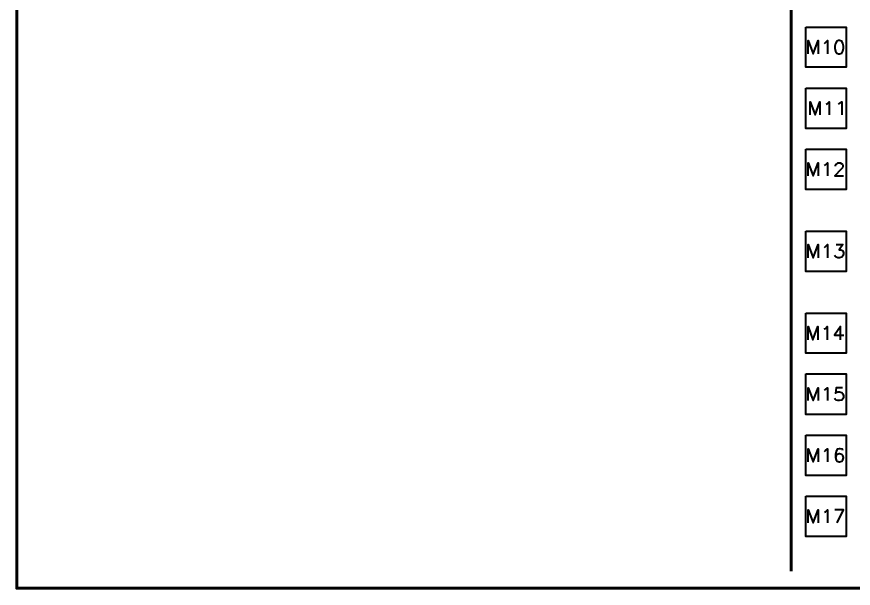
# Model space of a CAD drawing. Header units: inches. Extents: x 5 to 516, y -193 to 129.
# Drawn here: x 357.09 to 381.27, y -189.62 to -173.1 of the extents above; entities that cross this region are included whole.
import ezdxf

# ---------------------------------------------------------------- set-up
doc = ezdxf.new("R2010")
doc.units = ezdxf.units.IN
doc.header["$MEASUREMENT"] = 0
doc.layers.add('PDF10_Geometry', color=7, linetype='Continuous')

msp = doc.modelspace()

# ---------------------------------------------------------------- linework, layer by layer
at = {"layer": 'PDF10_Geometry', "lineweight": 60}
for points in [[(492.0841215, -99.6385468), (357.0896039, -99.6385468), (357.0896039, -189.6248923), (492.0841215, -189.6248923)], [(379.478698, -189.1349122), (379.478698, -155.1162938)]]:
    msp.add_lwpolyline(points, dxfattribs=at)
at = {"layer": 'PDF10_Geometry', "lineweight": 40}
for points in [[(379.8986742, -173.395548), (381.0686267, -173.395548), (381.0686267, -174.5555009), (379.8986742, -174.5555009)], [(380.848639, -173.7855322), (380.798641, -173.8055314), (380.7586426, -173.8655289), (380.7386435, -173.9455257), (380.7386435, -174.0055233), (380.7586426, -174.0955196), (380.798641, -174.1455176), (380.848639, -174.1655168), (380.8786378, -174.1655168), (380.9386353, -174.1455176), (380.9686341, -174.0955196), (380.9886333, -174.0055233), (380.9886333, -173.9455257), (380.9686341, -173.8655289), (380.9386353, -173.8055314), (380.8786378, -173.7855322)], [(379.8986606, -175.1654762), (381.0686131, -175.1654762), (381.0686131, -176.325429), (379.8986606, -176.325429)], [(379.8986606, -176.9254047), (381.0686131, -176.9254047), (381.0686131, -178.0953572), (379.8986606, -178.0953572)], [(379.8986606, -179.2953084), (381.0686131, -179.2953084), (381.0686131, -180.4652609), (379.8986606, -180.4652609)], [(379.8986606, -181.665213), (381.0686131, -181.665213), (381.0686131, -182.8251659), (379.8986606, -182.8251659)], [(379.8986606, -183.4251416), (381.0686131, -183.4251416), (381.0686131, -184.595094), (379.8986606, -184.595094)], [(379.8986606, -185.1950705), (381.0686131, -185.1950705), (381.0686131, -186.365023), (379.8986606, -186.365023)], [(379.8986606, -186.9649986), (381.0686131, -186.9649986), (381.0686131, -188.1249515), (379.8986606, -188.1249515)]]:
    msp.add_lwpolyline(points, close=True, dxfattribs=at)
for points in [[(379.9686747, -174.1655168), (379.9686747, -173.7855322), (380.1186686, -174.1655168), (380.2586629, -173.7855322), (380.2586629, -174.1655168)], [(380.4386522, -173.8655289), (380.468651, -173.8455298), (380.5286486, -173.7855322), (380.5286486, -174.1655168)], [(380.0286519, -175.9354449), (380.0286519, -175.5554603), (380.1686463, -175.9354449), (380.3086406, -175.5554603), (380.3086406, -175.9354449)], [(380.48864, -175.6254575), (380.5286384, -175.6054583), (380.5786364, -175.5554603), (380.5786364, -175.9354449)], [(380.8486254, -175.6254575), (380.8786242, -175.6054583), (380.9386218, -175.5554603), (380.9386218, -175.9354449)], [(379.9686612, -177.6953734), (379.9686612, -177.3253884), (380.1186551, -177.6953734), (380.2586494, -177.3253884), (380.2586494, -177.6953734)], [(380.4386387, -177.3953856), (380.4686375, -177.3753864), (380.528635, -177.3253884), (380.528635, -177.6953734)], [(380.7586257, -177.4153848), (380.7586257, -177.3953856), (380.7786249, -177.3553872), (380.7986241, -177.3453876), (380.8286228, -177.3253884), (380.89862, -177.3253884), (380.9386184, -177.3453876), (380.9586176, -177.3553872), (380.9686172, -177.3953856), (380.9686172, -177.4253844), (380.9586176, -177.4653827), (380.9186192, -177.5153807), (380.7386265, -177.6953734), (380.9886163, -177.6953734)], [(379.9686612, -180.0652772), (379.9686612, -179.6852926), (380.1186551, -180.0652772), (380.2586494, -179.6852926), (380.2586494, -180.0652772)], [(380.4386387, -179.7652893), (380.4686375, -179.7452902), (380.528635, -179.6852926), (380.528635, -180.0652772)], [(380.7786249, -179.6852926), (380.9686172, -179.6852926), (380.8686212, -179.8352865), (380.9186192, -179.8352865), (380.9586176, -179.8552857), (380.9686172, -179.8652853), (380.9886163, -179.9252828), (380.9886163, -179.9552816), (380.9686172, -180.0152792), (380.9386184, -180.045278), (380.8786208, -180.0652772), (380.8286228, -180.0652772), (380.7786249, -180.045278), (380.7586257, -180.0252788), (380.7386265, -179.99528)], [(379.9686612, -182.4351818), (379.9686612, -182.0551972), (380.1086555, -182.4351818), (380.2486498, -182.0551972), (380.2486498, -182.4351818)], [(380.4286357, -182.1251944), (380.4686341, -182.1151948), (380.518632, -182.0551972), (380.518632, -182.4351818)], [(380.908623, -182.4351818), (380.908623, -182.0551972), (380.7286303, -182.305187), (380.9986193, -182.305187)], [(379.9686612, -184.1951111), (379.9686612, -183.8251262), (380.1186551, -184.1951111), (380.2586494, -183.8251262), (380.2586494, -184.1951111)], [(380.4386387, -183.8951225), (380.4686375, -183.8751233), (380.528635, -183.8251253), (380.528635, -184.1951103)], [(380.9586176, -183.8251253), (380.7786249, -183.8251253), (380.7586257, -183.9851188), (380.7786249, -183.9651196), (380.8286228, -183.9451204), (380.8786208, -183.9451204), (380.9386184, -183.9651196), (380.9686172, -184.005118), (380.9886163, -184.055116), (380.9886163, -184.0951144), (380.9686172, -184.1451123), (380.9386184, -184.1851107), (380.8786208, -184.1951103), (380.8286228, -184.1951103), (380.7786249, -184.1851107), (380.7586257, -184.1651115), (380.7386265, -184.1251131)], [(379.9686612, -185.9650393), (379.9686612, -185.5950543), (380.1186551, -185.9650393), (380.2586494, -185.5950543), (380.2586494, -185.9650393)], [(380.4386387, -185.6650514), (380.4686375, -185.6450523), (380.528635, -185.5950543), (380.528635, -185.9650393)], [(380.9686205, -185.6450523), (380.958621, -185.6050539), (380.8986234, -185.5950543), (380.8686246, -185.5950543), (380.808627, -185.6050539), (380.7786283, -185.6650514), (380.7586291, -185.7550478), (380.7586291, -185.8450441), (380.7786283, -185.9150413), (380.808627, -185.9450401), (380.8686246, -185.9650393), (380.8786242, -185.9650393), (380.9386218, -185.9450401), (380.9686205, -185.9150413), (380.9886197, -185.8550437), (380.9886197, -185.8450441), (380.9686205, -185.7850466), (380.9386218, -185.7550478), (380.8786242, -185.7350486), (380.8686246, -185.7350486), (380.808627, -185.7550478), (380.7786283, -185.7850466), (380.7586291, -185.8450441)], [(379.9686612, -187.7349682), (379.9686612, -187.3549837), (380.1186551, -187.7349682), (380.2586494, -187.3549837), (380.2586494, -187.7349682)], [(380.4386387, -187.4249808), (380.4686375, -187.4149812), (380.528635, -187.3549837), (380.528635, -187.7349682)], [(380.808627, -187.7349682), (380.9886197, -187.3549837), (380.7386299, -187.3549837)]]:
    msp.add_lwpolyline(points, dxfattribs=at)

doc.saveas('drawing.dxf')
